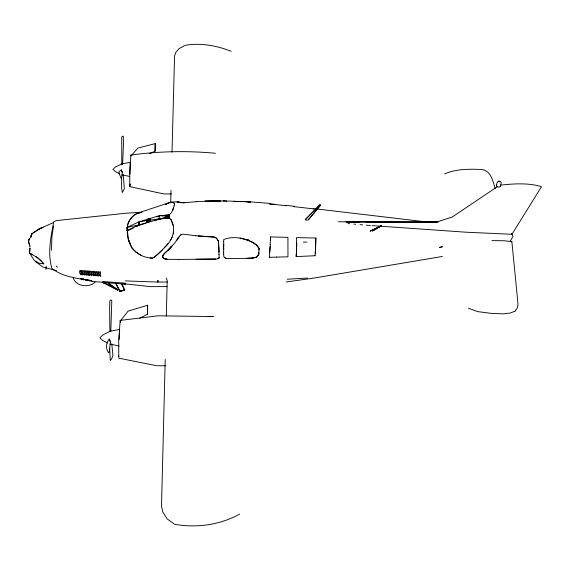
<?xml version="1.0" encoding="UTF-8"?>
<svg xmlns="http://www.w3.org/2000/svg" width="570" height="570" viewBox="0 0 570 570"><rect width="100%" height="100%" fill="white"/><g stroke="black" fill="none" stroke-linecap="round" stroke-linejoin="round"><path stroke-width="0.85" d="M109.697 348.242L110.281 360.568L111.663 358.765L112.946 355.609L111.77 343.674M223.711 241.445L223.718 239.521C233.322 235.759 244.416 238.025 253.365 242.692M51.471 250.266L51.906 236.65L53.53 226.034M223.704 244.152L223.675 249.575M223.696 246.112L223.711 241.58M296.749 242.927L296.706 246.945M173.501 234.028L173.515 232.004M223.639 254.64L223.654 252.111M223.689 247.979L223.654 252.246M121.617 177.142L121.638 188.542L122.358 192.517L124.324 188.563L123.206 174.327M223.639 254.519L224.031 257.22L226.09 258.566L246.803 258.338L253.365 257.932L256.885 256.963L258.709 254.284L259.086 248.328L255.973 244.615L251.797 241.972M118.995 339.492L119.679 329.403L110.345 331.198L102.792 334.989L99.907 337.839L102.629 340.39L107.773 343.019M165.215 359.52L161.51 506.025L162.763 511.974L167.096 518.821L174.655 524.336M166.312 316.015L167.21 280.497L166.198 278.046M170.686 202.842L171.014 190.401M172.026 152.19L174.555 56.209L175.66 52.597L179.001 48.671L184.552 45.6M169.283 217.975L169.133 214.897C172.204 212.867 173.052 209.261 174.071 205.977M164.153 247.936C172.397 240.789 176.786 229.354 170.886 219.293L169.233 217.954L169.133 214.897L159.272 215.709L139.151 221.78L139.044 224.886L139.294 225.236L145.991 223.212M315.687 245.243L315.809 238.032M165.186 217.163L169.233 217.954L159.4 219.172L159.151 218.823L159.272 215.709L169.283 216.222L138.959 224.915L126.968 227.387L127.31 230.857C126.882 246.055 137.071 257.747 152.732 258.089M259.008 249.974L259.044 248.278L256.621 245.107M270.401 240.077L270.515 236.928L287.928 237.362L287.957 256.814L276.664 257.084M270.572 236.921L270.173 244.737M110.801 331.597L111.784 301.017L110.822 299.799L109.825 300.953L109.625 307.907L109.882 331.498L110.316 331.32M122.65 163.889L123.498 142.92L123.241 136.088L122.009 136.593L121.716 137.47L121.802 164.16L122.65 163.889L121.802 164.16M150.252 221.509L150.387 218.381L147.117 219.372L146.953 222.521L150.252 221.509L147.117 219.372M258.766 253.835L258.773 254.491L256.7 257.134M258.809 253.849L258.837 252.417M315.531 248.57L315.908 238.025L296.493 237.612L296.578 250.159M315.709 246.953L315.224 253.287M133.701 227.858L127.31 230.857C126.96 226.019 128.05 221.11 131.656 217.59M127.31 230.857L126.968 227.387L139.151 221.78L139.294 225.236L136.9 226.361M270.223 244.744L269.71 252.211M296.735 248.641L296.115 256.586L315.139 255.745M46.227 266.183L45.913 269.517M270.123 246.554L269.418 257.341M296.521 251.933L296.193 256.6M135.867 225.934L139.294 225.236L139.237 221.751L159.151 218.823L169.233 217.954M43.833 263.825L37.656 257.711L29.597 253.052L29.918 248.071L29.597 253.052L34.164 260.305L39.551 263.433L43.833 263.825L40.413 259.998L35.454 256.443M315.538 250.052L315.039 255.731M127.452 227.736L127.644 224.523M130.095 183.989L129.775 186.639L163.561 193.878L171.449 193.978M130.259 163.134L130.003 174.171M110.402 341.95L109.397 351.056L108.749 352.809L108.307 352.424C105.514 348.135 106.134 342.99 109.255 339.036L110.402 341.95L109.255 339.036M208.171 316.393L213.358 316.564L157.918 315.816L120.156 320.411L118.71 341.672L118.767 358.16L156.743 365.748L165.557 365.769M139.842 318.174L147.438 314.184L147.659 305.249L128.129 311.106L120.405 320.817L120.505 322.463M122.329 172.56L121.645 177.69L121.139 178.317L118.959 172.874L119.265 171.456L121.317 169.903L122.329 172.56L121.317 169.903M147.659 305.249L147.438 314.184M215.396 153.259C187.316 150.658 158.859 151.2 130.879 155.054L129.761 171.52L129.775 186.639M498.558 181.125L497.111 182.621L496.349 185.82C497.019 187.231 499.427 187.537 500.417 186.312L500.467 185.841M28.721 240.419L28.5 242.108L29.925 246.283M117.349 289.617L102.849 282.015L102.785 282.442L117.278 290.037L117.584 290.65L117.848 289.581L107.588 282.578M149.49 153.736L155.061 151.178L155.239 143.604L137.897 148.065L131.072 155.924L130.879 155.054M155.239 143.604L155.061 151.178M174.114 206.012L174.335 204.473M43.042 227.366L38.582 229.197L31.949 233.757L30.702 236.821L30.922 237.362M129.996 184.495L129.846 185.328L129.81 184.644M172.746 210.33L173.415 207.665M500.417 186.312L501.187 183.113L500.916 181.837M29.954 246.411L28.778 242.001L28.842 239.721M28.714 240.169L29.063 238.98L29.925 238.602M28.885 239.578L29.797 238.559M42.814 227.459L41.154 227.971L31.949 233.757L30.809 237.184M30.702 236.821L31.949 233.757M370.279 231.156L381.074 225.72M162.585 256.115L162.443 256.792L163.604 258.509L167.779 259.314M127.701 224.566L129.504 220.49M83.69 278.723L83.362 279.884M313.13 208.969L313.415 208.584L427.942 222.093M510.221 241.423L513.071 236.151L511.482 233.436M269.282 203.739L269.51 203.376L246.461 201.538L233.914 201.417M294.042 206.661L313.657 208.877L313.415 208.584M170.216 240.597L172.211 237.113M294.113 206.625L294.298 206.311L286.14 205.35L286.275 205.742L269.76 203.932L269.51 203.376M171.228 246.76L168.186 250.095L174.662 243.062L180.341 235.075M176.743 240.333L179.08 236.792M320.169 205.029L320.532 205.207L319.692 205.008L305.271 219.657L319.727 204.979L320.49 205.164L308.391 219.778L307.579 220.056A4.553 3.327 5.3 0 1 306.147 220.056L305.741 219.992M320.497 205.264L308.391 219.778M515.152 311.063L517.524 307.515L518.016 304.28L511.853 241.53L503.887 240.754L491.917 240.626M247.572 240.896L248.556 239.464M129.554 220.54C132.012 216.643 135.617 213.037 140.462 212.71L137.733 213.116L134.085 215.018L131.563 217.569M258.616 254.712L256.742 257.156L252.966 257.996M171.178 246.767C169.817 250.821 159.636 253.899 163.661 258.488L166.718 259.243M177.17 239.129L178.26 237.74M158.688 280.675L157.584 282.057L125.179 280.903M146.953 222.521L150.387 218.381M168.228 243.29C163.533 248.648 158.745 254.384 152.639 258.096L150.138 258.082M511.511 241.915L511.853 241.53M496.406 185.35L496.762 184.951M172.404 245.67L164.388 253.643L162.528 256.13L163.319 258.317L166.668 259.264M370.272 231.057L381.323 225.841L372.488 230.943M162.357 249.909L154.427 257.22M95.147 282.107C89.112 288.171 76.038 286.511 73.217 277.975M115.453 283.019L119.757 291.484L120.434 291.234M497.46 186.59L452.138 217.099L434.803 222.606L366.482 222.072M121.702 283.682L124.837 289.838L122.486 290.657M372.495 231.042L381.323 225.87M148.015 220.875L146.376 221.167L148.022 220.718M219.129 257.754L217.84 258.752L215.695 259.058L196.059 259.264M219.137 258.046L217.84 258.773L219.129 257.804L218.994 254.441M165.464 204.409C170.131 201.673 176.059 201.11 181.21 202.699M165.514 204.452C167.858 203.362 170.373 201.673 173.052 202.514M38.347 229.261L52.946 222.806M122.058 163.818L115.453 166.96L112.974 169.411L115.389 171.599L119.75 173.779M126.975 230.565L139.044 224.886L139.151 221.78M239.592 514.126C220.113 524.892 197.099 528.112 175.254 524.421M161.018 218.46L154.37 220.69M165.891 216.322L169.133 214.897L162.137 215.745M514.981 311.199L510.114 313.08L503.282 313.87L491.255 313.365L477.624 311.605L468.426 308.206M180.305 235.075L181.253 234.726M444.65 173.9C455.879 168.962 468.647 168.969 480.702 169.461C490.863 169.76 492.829 180.975 495.159 188.649M116.223 283.668L120.135 291.363L120.876 291.078M137.733 213.116L169.283 202.656M120.626 291.156L121.446 290.885M123.141 290.436L124.288 289.995M130.323 162.35L122.222 163.768M121.303 290.928L122.871 290.415M122.514 290.657L120.983 291.142M181.217 234.719L183.127 234.135L195.902 235.759M121.809 290.871L119.757 291.484M122.785 290.451L123.612 290.187M442.712 246.482L439.434 247.508L441.942 246.953M123.412 290.258L124.224 290.002M157.014 216.821L159.514 216.066M177.028 202.086L177.519 201.944M123.932 290.102L124.837 289.838M120.662 291.227L120.135 291.363M102.849 281.523L125.258 283.155L125.535 283.86M185.143 45.315C200.583 42.643 216.757 45.593 231.199 51.3M500.211 185.214C513.72 183.569 528.597 182.785 541.5 186.668L511.953 234.27L465.925 232.204L372.146 225.606M218.517 200.961L205.15 201.189C220.17 200.668 235.232 201.075 250.23 202.086M442.384 256.471L313.457 278.16L286.183 281.979M498.764 181.438L500.353 181.445M183.868 202.77L184.844 202.663M156.8 219.557L159.4 219.172L159.151 218.823M437.005 222.357L338.345 221.759M196.237 201.709L183.604 202.735L177.277 202.015M216.301 201.06L214.235 201.224L220.64 201.153L205.15 201.189M142.065 212.197L126.141 213.209L56.573 220.576L53.708 221.716C50.88 236.828 47.388 253.315 51.899 268.463C63.377 277.419 78.161 278.352 92.034 280.732L80.726 278.744L92.49 281.509L102.778 282.25M287.301 279.214L307.551 278.032M196.215 201.673L205.164 201.224M246.774 258.324L253.002 258.011M269.368 257.319L276.728 257.099M223.333 200.897L223.896 200.854M215.702 259.044L178.325 259.421M382.762 222.421L438.458 221.922M178.367 259.4L167.73 259.336M167.096 286.617L150.216 286.639L125.407 283.896M382.769 222.499L436.705 222.2L346.076 221.894M167.267 282.015L157.584 282.057L157.334 280.319M303.39 242.065L306.852 242.065M346.076 221.908L359.385 222.015M181.167 202.663L183.903 202.806M177.669 202.108L178.944 202.158M246.048 201.559L250.166 202.072L246.895 201.63M178.987 202.193L181.004 202.656M223.618 200.854L226.618 201.075M275.609 204.431L269.71 203.967L269.46 203.412M360.005 224.651L362.606 224.858M366.075 225.129L370.415 225.471M195.873 235.752L198.396 235.959M347.871 223.568L349.61 223.725M353.942 224.11L355.673 224.267M122.158 283.596L125.671 284.117L125.35 284.829L125.201 284.124L102.785 282.442L103.576 283.19M171.157 202.186L174.256 203.177M247.095 239.92L251.833 241.972M109.982 344.137L119.244 345.983M121.93 174.869L129.333 176.358M56.459 270.622L42.964 267.052L35.247 261.473M240.013 237.975L246.639 239.813M246.361 239.756L247.123 239.92M320.055 205.221L319.692 205.043M29.597 253.052L32.526 254.747M135.489 251.769L140.933 255.118M224.886 257.783L226.083 258.545M108.264 283.482L114.128 287.494M116.323 288.997L117.79 290.002M256.657 245.114L253.329 242.685M135.532 251.783L131.706 247.929L128.364 239.201M56.416 265.962L57.363 267.223M257.312 245.991L257.768 246.596M294.298 206.311L294.555 206.675M120.156 320.411L120.405 320.817M121.716 284.58L123.669 288.42M218.602 243.917L218.909 252.104L218.545 241.423L216.308 237.861L214.213 236.906L198.374 235.959L214.142 237.234L216.258 238.139L217.697 239.678L218.524 241.701M499.455 180.968L499.662 181.916M130.174 243.647L128.414 239.229L127.409 230.864M170.836 219.272L173.038 225.478M286.076 205.385L286.211 205.777M174.206 203.141L174.384 204.509M118.809 355.872L118.852 356.528M218.681 246.09L218.816 249.503M218.837 250.401L219.001 254.633M218.517 241.459L218.609 244.138M127.459 230.907L127.516 233.6M85.372 279.749L85.372 280.219M80.719 271.612L81.068 274.868L81.382 274.583C79.415 275.132 78.66 269.368 80.897 270.394L80.719 271.612M82.415 271.733L82.764 274.982L83.078 274.697C81.104 275.246 80.363 269.482 82.593 270.508L82.415 271.733M84.225 271.854L84.567 275.103L84.88 274.818C82.907 275.367 82.173 269.603 84.403 270.629L84.225 271.854M85.927 271.968L86.262 275.217L86.569 274.932C84.595 275.481 83.876 269.717 86.099 270.743L85.927 271.968M87.851 272.097L88.179 275.346L88.485 275.061C86.512 275.609 85.799 269.852 88.022 270.871L87.851 272.097M89.44 272.246L89.768 275.495L90.074 275.21C88.094 275.759 87.388 270.002 89.611 271.028L89.44 272.246M91.221 272.367L91.542 275.616L91.848 275.331C89.868 275.88 89.169 270.116 91.392 271.142L91.221 272.367M93.145 272.496L93.459 275.745L93.765 275.46C91.784 276.008 91.1 270.251 93.316 271.277L93.145 272.496M94.841 272.61L95.154 275.859L95.454 275.574C93.473 276.129 92.796 270.365 95.019 271.391L94.841 272.61M96.772 272.788L97.078 276.037L97.377 275.752C95.397 276.3 94.727 270.536 96.943 271.562L96.772 272.788M98.582 272.909L98.888 276.158L99.18 275.873C97.199 276.421 96.537 270.657 98.752 271.683L98.582 272.909M100.391 273.03L100.691 276.279L100.983 275.994C99.002 276.543 98.353 270.779 100.569 271.805L100.391 273.03"/></g></svg>
